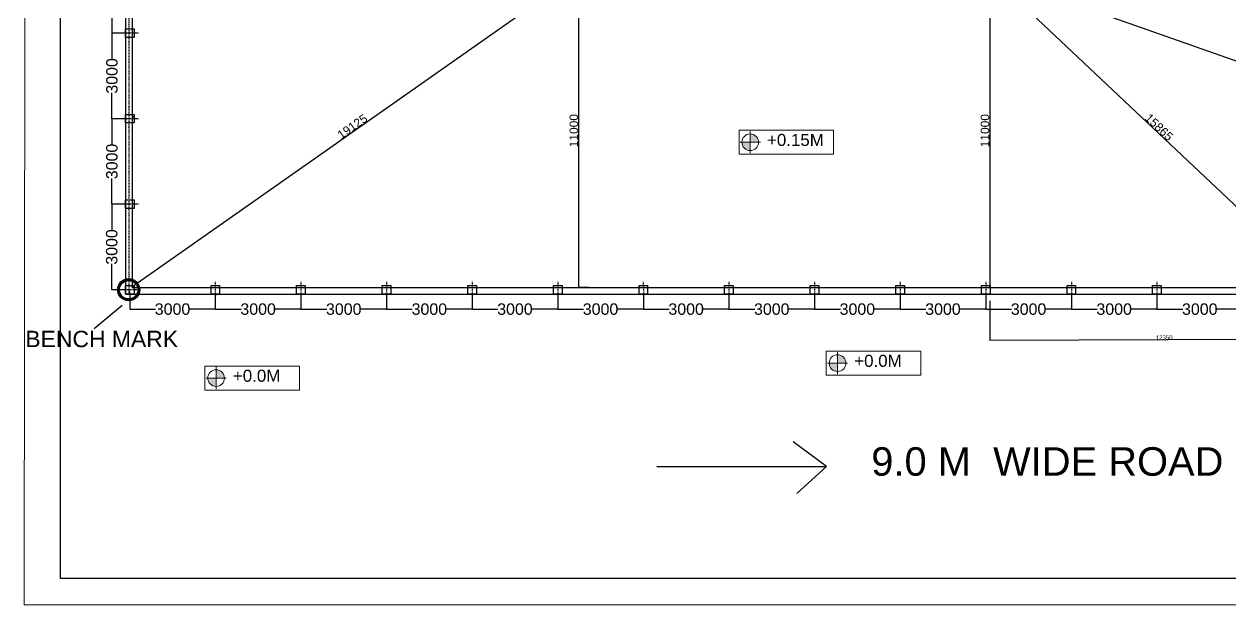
# Model space of a CAD drawing. Header units: millimetres. Extents: x -1932176 to 78768, y -1967 to 1266654.
# Drawn here: x -219328 to -177072, y 455652 to 476025 of the extents above; entities that cross this region are included whole.
import ezdxf

# ---------------------------------------------------------------- set-up
doc = ezdxf.new("R2010")
doc.units = ezdxf.units.MM
doc.linetypes.add('ACAD_ISO03W100', pattern=[30, 12, -18])
doc.layers.add('colins', color=10, linetype='Continuous')
for name, color, linetype, lineweight in [('LEVEL', 252, 'Continuous', 13), ('line', 7, 'Continuous', 25), ('s text', 114, 'Continuous', 25), ('SHEET', 7, 'Continuous', 13)]:
    doc.layers.add(name, color=color, linetype=linetype, lineweight=lineweight)
doc.styles.get("Standard").update_dxf_attribs({"font": 'arial.ttf'})
doc.dimstyles.new('ISO-25', dxfattribs={"dimtxt": 150, "dimasz": 2.5, "dimexe": 1.25, "dimexo": 0.625, "dimtad": 1, "dimtxsty": 'Standard', "dimcen": 2.5, "dimadec": 0, "dimazin": 0, "dimtfac": 1, "dimtmove": 0, "dimatfit": 3, "dimfxl": 1, "dimarcsym": 0})
doc.dimstyles.new('STANDARD$0', dxfattribs={"dimtxt": 0.25, "dimasz": 0.2, "dimexe": 0.18, "dimexo": 0.0625, "dimgap": 0.18, "dimtad": 0, "dimdec": 3, "dimzin": 0, "dimdsep": 46, "dimtxsty": 'Standard', "dimblk": 'ARCHTICK', "dimcen": 0, "dimclrd": 3, "dimclre": 1, "dimclrt": 1, "dimadec": 3, "dimazin": 0, "dimtfac": 0.3, "dimtdec": 3, "dimtix": 1, "dimtofl": 0, "dimtmove": 0, "dimatfit": 3, "dimldrblk": 'ARCHTICK', "dimfxl": 1, "dimtolj": 1, "dimtzin": 0, "dimarcsym": 0})

# ---------------------------------------------------------------- blocks, each defined once
blk = doc.blocks.new('*D88')
at = {"color": 0, "lineweight": -2, "transparency": 16777216}
for p, q in [((-215832.1097067754, 469707.4974445371), (-216256.4632384407, 469707.4974445371)), ((-216256.2832384408, 469707.3174445371), (-216256.2832384408, 468804.0403776885)), ((-216256.2832384408, 466707.6774445371), (-216256.2832384408, 467610.9545113857)), ((-215832.1097067754, 466707.4974445371), (-216256.4632384407, 466707.4974445371))]:
    blk.add_line(p, q, dxfattribs=at)
at = {"color": 0, "transparency": 16777216}
for points in [[(-216256.3132384408, 469707.3174445371), (-216256.2532384408, 469707.3174445371), (-216256.2832384408, 469707.4974445371)], [(-216256.3132384408, 466707.6774445371), (-216256.2532384408, 466707.6774445371), (-216256.2832384408, 466707.4974445371)]]:
    blk.add_solid(points, dxfattribs=at)
at = {"layer": 'Defpoints', "color": 0, "transparency": 16777216}
for p in [(-216256.2832384408, 469707.4974445371), (-215832.0472067754, 469707.4974445371), (-215832.0472067754, 466707.4974445371)]:
    blk.add_point(p, dxfattribs=at)
at = {"color": 0, "transparency": 16777216, "insert": (-216256.2832384408, 468207.4974445371), "char_height": 400, "attachment_point": 5, "rotation": 90}
blk.add_mtext('\\A1;3000', dxfattribs=at)
blk = doc.blocks.new('*D89')
at = {"color": 0, "lineweight": -2, "transparency": 16777216}
for p, q in [((-215661.8296577035, 472707.1148492775), (-216250.7500134548, 472707.1148492775)), ((-216250.5700134548, 472706.9348492775), (-216250.5700134548, 471803.657782429)), ((-216250.5700134548, 469707.2948492775), (-216250.5700134548, 470610.5719161261)), ((-215661.8296577033, 469707.1148492775), (-216250.7500134548, 469707.1148492775))]:
    blk.add_line(p, q, dxfattribs=at)
at = {"color": 0, "transparency": 16777216}
for points in [[(-216250.6000134548, 472706.9348492775), (-216250.5400134548, 472706.9348492775), (-216250.5700134548, 472707.1148492775)], [(-216250.6000134548, 469707.2948492775), (-216250.5400134548, 469707.2948492775), (-216250.5700134548, 469707.1148492775)]]:
    blk.add_solid(points, dxfattribs=at)
at = {"layer": 'Defpoints', "color": 0, "transparency": 16777216}
for p in [(-216250.5700134548, 472707.1148492775), (-215661.7671577035, 472707.1148492775), (-215661.7671577033, 469707.1148492775)]:
    blk.add_point(p, dxfattribs=at)
at = {"color": 0, "transparency": 16777216, "insert": (-216250.5700134549, 471207.1148492775), "char_height": 400, "attachment_point": 5, "rotation": 90}
blk.add_mtext('\\A1;3000', dxfattribs=at)
blk = doc.blocks.new('*D26')
at = {"color": 0, "lineweight": -2, "transparency": 16777216}
for p, q in [((-215661.8296577033, 475707.1148492775), (-216249.8433030499, 475707.1148492775)), ((-216249.6633030499, 475706.9348492775), (-216249.6633030499, 474803.657782429)), ((-216249.6633030499, 472707.2948492775), (-216249.6633030499, 473610.5719161261)), ((-215661.8296577035, 472707.1148492775), (-216249.8433030499, 472707.1148492775))]:
    blk.add_line(p, q, dxfattribs=at)
at = {"color": 0, "transparency": 16777216}
for points in [[(-216249.6933030499, 475706.9348492775), (-216249.6333030499, 475706.9348492775), (-216249.6633030499, 475707.1148492775)], [(-216249.6933030499, 472707.2948492775), (-216249.6333030499, 472707.2948492775), (-216249.6633030499, 472707.1148492775)]]:
    blk.add_solid(points, dxfattribs=at)
at = {"layer": 'Defpoints', "color": 0, "transparency": 16777216}
for p in [(-216249.6633030499, 475707.1148492775), (-215661.7671577033, 475707.1148492775), (-215661.7671577035, 472707.1148492775)]:
    blk.add_point(p, dxfattribs=at)
at = {"color": 0, "transparency": 16777216, "insert": (-216249.66330305, 474207.1148492775), "char_height": 400, "attachment_point": 5, "rotation": 90}
blk.add_mtext('\\A1;3000', dxfattribs=at)
blk = doc.blocks.new('*D27')
at = {"color": 0, "lineweight": -2, "transparency": 16777216}
for p, q in [((-215661.8296577033, 478707.1148492775), (-216242.8008690932, 478707.1148492775)), ((-216242.6208690932, 478706.9348492775), (-216242.6208690932, 477803.657782429)), ((-216242.6208690932, 475707.2948492775), (-216242.6208690932, 476610.5719161261)), ((-215661.8296577033, 475707.1148492775), (-216242.8008690932, 475707.1148492775))]:
    blk.add_line(p, q, dxfattribs=at)
at = {"color": 0, "transparency": 16777216}
for points in [[(-216242.6508690932, 478706.9348492775), (-216242.5908690932, 478706.9348492775), (-216242.6208690932, 478707.1148492775)], [(-216242.6508690932, 475707.2948492775), (-216242.5908690932, 475707.2948492775), (-216242.6208690932, 475707.1148492775)]]:
    blk.add_solid(points, dxfattribs=at)
at = {"layer": 'Defpoints', "color": 0, "transparency": 16777216}
for p in [(-216242.6208690932, 478707.1148492775), (-215661.7671577033, 478707.1148492775), (-215661.7671577033, 475707.1148492775)]:
    blk.add_point(p, dxfattribs=at)
at = {"color": 0, "transparency": 16777216, "insert": (-216242.6208690933, 477207.1148492775), "char_height": 400, "attachment_point": 5, "rotation": 90}
blk.add_mtext('\\A1;3000', dxfattribs=at)
blk = doc.blocks.new('*D90')
at = {"color": 0, "lineweight": -2, "transparency": 16777216}
for p, q in [((-215626.7671577033, 466557.4349445371), (-215626.7671577033, 466025.7028409503)), ((-212626.7671577033, 466557.4349445371), (-212626.7671577033, 466025.7028409503)), ((-215626.5871577033, 466025.8828409503), (-214723.3100908547, 466025.8828409503)), ((-212626.9471577033, 466025.8828409503), (-213530.2242245518, 466025.8828409503))]:
    blk.add_line(p, q, dxfattribs=at)
at = {"color": 0, "transparency": 16777216}
for points in [[(-215626.5871577033, 466025.9128409503), (-215626.5871577033, 466025.8528409502), (-215626.7671577033, 466025.8828409503)], [(-212626.9471577033, 466025.9128409503), (-212626.9471577033, 466025.8528409502), (-212626.7671577033, 466025.8828409503)]]:
    blk.add_solid(points, dxfattribs=at)
at = {"layer": 'Defpoints', "color": 0, "transparency": 16777216}
for p in [(-215626.7671577033, 466557.4974445371), (-212626.7671577033, 466557.4974445371), (-212626.7671577033, 466025.8828409503)]:
    blk.add_point(p, dxfattribs=at)
at = {"color": 0, "transparency": 16777216, "insert": (-214126.7671577033, 466025.8828409503), "char_height": 400, "attachment_point": 5}
blk.add_mtext('\\A1;3000', dxfattribs=at)
blk = doc.blocks.new('*D35')
at = {"color": 0, "lineweight": -2, "transparency": 16777216}
for p, q in [((-212626.7671577033, 466557.4349445371), (-212626.7671577033, 466025.7028409503)), ((-209626.7671577033, 466557.4349445371), (-209626.7671577033, 466025.7028409503)), ((-212626.5871577033, 466025.8828409503), (-211723.3100908547, 466025.8828409503)), ((-209626.9471577033, 466025.8828409503), (-210530.2242245518, 466025.8828409503))]:
    blk.add_line(p, q, dxfattribs=at)
at = {"color": 0, "transparency": 16777216}
for points in [[(-212626.5871577033, 466025.9128409503), (-212626.5871577033, 466025.8528409502), (-212626.7671577033, 466025.8828409503)], [(-209626.9471577033, 466025.9128409503), (-209626.9471577033, 466025.8528409502), (-209626.7671577033, 466025.8828409503)]]:
    blk.add_solid(points, dxfattribs=at)
at = {"layer": 'Defpoints', "color": 0, "transparency": 16777216}
for p in [(-212626.7671577033, 466557.4974445371), (-209626.7671577033, 466557.4974445371), (-209626.7671577033, 466025.8828409503)]:
    blk.add_point(p, dxfattribs=at)
at = {"color": 0, "transparency": 16777216, "insert": (-211126.7671577033, 466025.8828409503), "char_height": 400, "attachment_point": 5}
blk.add_mtext('\\A1;3000', dxfattribs=at)
blk = doc.blocks.new('*D36')
at = {"color": 0, "lineweight": -2, "transparency": 16777216}
for p, q in [((-209626.7671577033, 466557.4349445371), (-209626.7671577033, 466025.7028409503)), ((-206626.7671577033, 466557.4349445371), (-206626.7671577033, 466025.7028409503)), ((-209626.5871577033, 466025.8828409503), (-208723.3100908547, 466025.8828409503)), ((-206626.9471577033, 466025.8828409503), (-207530.2242245518, 466025.8828409503))]:
    blk.add_line(p, q, dxfattribs=at)
at = {"color": 0, "transparency": 16777216}
for points in [[(-209626.5871577033, 466025.9128409503), (-209626.5871577033, 466025.8528409502), (-209626.7671577033, 466025.8828409503)], [(-206626.9471577033, 466025.9128409503), (-206626.9471577033, 466025.8528409502), (-206626.7671577033, 466025.8828409503)]]:
    blk.add_solid(points, dxfattribs=at)
at = {"layer": 'Defpoints', "color": 0, "transparency": 16777216}
for p in [(-209626.7671577033, 466557.4974445371), (-206626.7671577033, 466557.4974445371), (-206626.7671577033, 466025.8828409503)]:
    blk.add_point(p, dxfattribs=at)
at = {"color": 0, "transparency": 16777216, "insert": (-208126.7671577033, 466025.8828409503), "char_height": 400, "attachment_point": 5}
blk.add_mtext('\\A1;3000', dxfattribs=at)
blk = doc.blocks.new('*D37')
at = {"color": 0, "lineweight": -2, "transparency": 16777216}
for p, q in [((-206626.7671577033, 466557.4349445371), (-206626.7671577033, 466025.5228409502)), ((-203626.7671577033, 466557.4349445371), (-203626.7671577033, 466025.5228409502)), ((-206626.5871577033, 466025.7028409502), (-205723.3100908547, 466025.7028409502)), ((-203626.9471577033, 466025.7028409502), (-204530.2242245518, 466025.7028409502))]:
    blk.add_line(p, q, dxfattribs=at)
at = {"color": 0, "transparency": 16777216}
for points in [[(-206626.5871577033, 466025.7328409503), (-206626.5871577033, 466025.6728409502), (-206626.7671577033, 466025.7028409502)], [(-203626.9471577033, 466025.7328409503), (-203626.9471577033, 466025.6728409502), (-203626.7671577033, 466025.7028409502)]]:
    blk.add_solid(points, dxfattribs=at)
at = {"layer": 'Defpoints', "color": 0, "transparency": 16777216}
for p in [(-206626.7671577033, 466557.4974445371), (-203626.7671577033, 466557.4974445371), (-203626.7671577033, 466025.7028409502)]:
    blk.add_point(p, dxfattribs=at)
at = {"color": 0, "transparency": 16777216, "insert": (-205126.7671577033, 466025.7028409502), "char_height": 400, "attachment_point": 5}
blk.add_mtext('\\A1;3000', dxfattribs=at)
blk = doc.blocks.new('*D38')
at = {"color": 0, "lineweight": -2, "transparency": 16777216}
for p, q in [((-203626.7671577033, 466557.4349445371), (-203626.7671577033, 466025.5228409502)), ((-200626.7671577033, 466557.4349445371), (-200626.7671577033, 466025.5228409502)), ((-203626.5871577033, 466025.7028409502), (-202723.3100908547, 466025.7028409502)), ((-200626.9471577033, 466025.7028409502), (-201530.2242245518, 466025.7028409502))]:
    blk.add_line(p, q, dxfattribs=at)
at = {"color": 0, "transparency": 16777216}
for points in [[(-203626.5871577033, 466025.7328409503), (-203626.5871577033, 466025.6728409502), (-203626.7671577033, 466025.7028409502)], [(-200626.9471577033, 466025.7328409503), (-200626.9471577033, 466025.6728409502), (-200626.7671577033, 466025.7028409502)]]:
    blk.add_solid(points, dxfattribs=at)
at = {"layer": 'Defpoints', "color": 0, "transparency": 16777216}
for p in [(-203626.7671577033, 466557.4974445371), (-200626.7671577033, 466557.4974445371), (-200626.7671577033, 466025.7028409502)]:
    blk.add_point(p, dxfattribs=at)
at = {"color": 0, "transparency": 16777216, "insert": (-202126.7671577033, 466025.7028409502), "char_height": 400, "attachment_point": 5}
blk.add_mtext('\\A1;3000', dxfattribs=at)
blk = doc.blocks.new('*D39')
at = {"color": 0, "lineweight": -2, "transparency": 16777216}
for p, q in [((-200626.7671577033, 466557.4349445371), (-200626.7671577033, 466025.5228409502)), ((-197626.7671577033, 466557.4349445371), (-197626.7671577033, 466025.5228409502)), ((-200626.5871577033, 466025.7028409502), (-199723.3100908547, 466025.7028409502)), ((-197626.9471577033, 466025.7028409502), (-198530.2242245518, 466025.7028409502))]:
    blk.add_line(p, q, dxfattribs=at)
at = {"color": 0, "transparency": 16777216}
for points in [[(-200626.5871577033, 466025.7328409503), (-200626.5871577033, 466025.6728409502), (-200626.7671577033, 466025.7028409502)], [(-197626.9471577033, 466025.7328409503), (-197626.9471577033, 466025.6728409502), (-197626.7671577033, 466025.7028409502)]]:
    blk.add_solid(points, dxfattribs=at)
at = {"layer": 'Defpoints', "color": 0, "transparency": 16777216}
for p in [(-200626.7671577033, 466557.4974445371), (-197626.7671577033, 466557.4974445371), (-197626.7671577033, 466025.7028409502)]:
    blk.add_point(p, dxfattribs=at)
at = {"color": 0, "transparency": 16777216, "insert": (-199126.7671577033, 466025.7028409502), "char_height": 400, "attachment_point": 5}
blk.add_mtext('\\A1;3000', dxfattribs=at)
blk = doc.blocks.new('*D40')
at = {"color": 0, "lineweight": -2, "transparency": 16777216}
for p, q in [((-197626.7671577033, 466557.4349445371), (-197626.7671577033, 466025.5228409502)), ((-194626.7671577033, 466557.4349445371), (-194626.7671577033, 466025.5228409502)), ((-197626.5871577033, 466025.7028409502), (-196723.3100908547, 466025.7028409502)), ((-194626.9471577033, 466025.7028409502), (-195530.2242245518, 466025.7028409502))]:
    blk.add_line(p, q, dxfattribs=at)
at = {"color": 0, "transparency": 16777216}
for points in [[(-197626.5871577033, 466025.7328409503), (-197626.5871577033, 466025.6728409502), (-197626.7671577033, 466025.7028409502)], [(-194626.9471577033, 466025.7328409503), (-194626.9471577033, 466025.6728409502), (-194626.7671577033, 466025.7028409502)]]:
    blk.add_solid(points, dxfattribs=at)
at = {"layer": 'Defpoints', "color": 0, "transparency": 16777216}
for p in [(-197626.7671577033, 466557.4974445371), (-194626.7671577033, 466557.4974445371), (-194626.7671577033, 466025.7028409502)]:
    blk.add_point(p, dxfattribs=at)
at = {"color": 0, "transparency": 16777216, "insert": (-196126.7671577033, 466025.7028409502), "char_height": 400, "attachment_point": 5}
blk.add_mtext('\\A1;3000', dxfattribs=at)
blk = doc.blocks.new('*D41')
at = {"color": 0, "lineweight": -2, "transparency": 16777216}
for p, q in [((-194626.7671577033, 466557.4349445371), (-194626.7671577033, 466025.5228409502)), ((-191626.7671577033, 466557.4349445371), (-191626.7671577033, 466025.5228409502)), ((-194626.5871577033, 466025.7028409502), (-193723.3100908547, 466025.7028409502)), ((-191626.9471577033, 466025.7028409502), (-192530.2242245518, 466025.7028409502))]:
    blk.add_line(p, q, dxfattribs=at)
at = {"color": 0, "transparency": 16777216}
for points in [[(-194626.5871577033, 466025.7328409503), (-194626.5871577033, 466025.6728409502), (-194626.7671577033, 466025.7028409502)], [(-191626.9471577033, 466025.7328409503), (-191626.9471577033, 466025.6728409502), (-191626.7671577033, 466025.7028409502)]]:
    blk.add_solid(points, dxfattribs=at)
at = {"layer": 'Defpoints', "color": 0, "transparency": 16777216}
for p in [(-194626.7671577033, 466557.4974445371), (-191626.7671577033, 466557.4974445371), (-191626.7671577033, 466025.7028409502)]:
    blk.add_point(p, dxfattribs=at)
at = {"color": 0, "transparency": 16777216, "insert": (-193126.7671577033, 466025.7028409502), "char_height": 400, "attachment_point": 5}
blk.add_mtext('\\A1;3000', dxfattribs=at)
blk = doc.blocks.new('*D42')
at = {"color": 0, "lineweight": -2, "transparency": 16777216}
for p, q in [((-191626.7671577033, 466557.4349445371), (-191626.7671577033, 466025.3428409503)), ((-188626.7671577033, 466557.4349445371), (-188626.7671577033, 466025.3428409503)), ((-191626.5871577033, 466025.5228409503), (-190723.3100908547, 466025.5228409503)), ((-188626.9471577033, 466025.5228409503), (-189530.2242245518, 466025.5228409503))]:
    blk.add_line(p, q, dxfattribs=at)
at = {"color": 0, "transparency": 16777216}
for points in [[(-191626.5871577033, 466025.5528409503), (-191626.5871577033, 466025.4928409503), (-191626.7671577033, 466025.5228409503)], [(-188626.9471577033, 466025.5528409503), (-188626.9471577033, 466025.4928409503), (-188626.7671577033, 466025.5228409503)]]:
    blk.add_solid(points, dxfattribs=at)
at = {"layer": 'Defpoints', "color": 0, "transparency": 16777216}
for p in [(-191626.7671577033, 466557.4974445371), (-188626.7671577033, 466557.4974445371), (-188626.7671577033, 466025.5228409503)]:
    blk.add_point(p, dxfattribs=at)
at = {"color": 0, "transparency": 16777216, "insert": (-190126.7671577033, 466025.5228409503), "char_height": 400, "attachment_point": 5}
blk.add_mtext('\\A1;3000', dxfattribs=at)
blk = doc.blocks.new('*D43')
at = {"color": 0, "lineweight": -2, "transparency": 16777216}
for p, q in [((-188626.7671577033, 466557.4349445371), (-188626.7671577033, 466025.3428409503)), ((-185626.7671577033, 466557.4349445371), (-185626.7671577033, 466025.3428409503)), ((-188626.5871577033, 466025.5228409503), (-187723.3100908547, 466025.5228409503)), ((-185626.9471577033, 466025.5228409503), (-186530.2242245518, 466025.5228409503))]:
    blk.add_line(p, q, dxfattribs=at)
at = {"color": 0, "transparency": 16777216}
for points in [[(-188626.5871577033, 466025.5528409503), (-188626.5871577033, 466025.4928409503), (-188626.7671577033, 466025.5228409503)], [(-185626.9471577033, 466025.5528409503), (-185626.9471577033, 466025.4928409503), (-185626.7671577033, 466025.5228409503)]]:
    blk.add_solid(points, dxfattribs=at)
at = {"layer": 'Defpoints', "color": 0, "transparency": 16777216}
for p in [(-188626.7671577033, 466557.4974445371), (-185626.7671577033, 466557.4974445371), (-185626.7671577033, 466025.5228409503)]:
    blk.add_point(p, dxfattribs=at)
at = {"color": 0, "transparency": 16777216, "insert": (-187126.7671577033, 466025.5228409503), "char_height": 400, "attachment_point": 5}
blk.add_mtext('\\A1;3000', dxfattribs=at)
blk = doc.blocks.new('*D44')
at = {"color": 0, "lineweight": -2, "transparency": 16777216}
for p, q in [((-185626.7671577033, 466557.4349445371), (-185626.7671577033, 466025.3428409503)), ((-182626.7671577033, 466557.4349445371), (-182626.7671577033, 466025.3428409503)), ((-185626.5871577033, 466025.5228409503), (-184723.3100908547, 466025.5228409503)), ((-182626.9471577033, 466025.5228409503), (-183530.2242245518, 466025.5228409503))]:
    blk.add_line(p, q, dxfattribs=at)
at = {"color": 0, "transparency": 16777216}
for points in [[(-185626.5871577033, 466025.5528409503), (-185626.5871577033, 466025.4928409503), (-185626.7671577033, 466025.5228409503)], [(-182626.9471577033, 466025.5528409503), (-182626.9471577033, 466025.4928409503), (-182626.7671577033, 466025.5228409503)]]:
    blk.add_solid(points, dxfattribs=at)
at = {"layer": 'Defpoints', "color": 0, "transparency": 16777216}
for p in [(-185626.7671577033, 466557.4974445371), (-182626.7671577033, 466557.4974445371), (-182626.7671577033, 466025.5228409503)]:
    blk.add_point(p, dxfattribs=at)
at = {"color": 0, "transparency": 16777216, "insert": (-184126.7671577033, 466025.5228409503), "char_height": 400, "attachment_point": 5}
blk.add_mtext('\\A1;3000', dxfattribs=at)
blk = doc.blocks.new('*D45')
at = {"color": 0, "lineweight": -2, "transparency": 16777216}
for p, q in [((-182626.7671577033, 466557.4349445371), (-182626.7671577033, 466025.1628409504)), ((-179626.7671577033, 466557.4349445371), (-179626.7671577033, 466025.1628409504)), ((-182626.5871577033, 466025.3428409504), (-181723.3100908547, 466025.3428409504)), ((-179626.9471577033, 466025.3428409504), (-180530.2242245518, 466025.3428409504))]:
    blk.add_line(p, q, dxfattribs=at)
at = {"color": 0, "transparency": 16777216}
for points in [[(-182626.5871577033, 466025.3728409504), (-182626.5871577033, 466025.3128409503), (-182626.7671577033, 466025.3428409504)], [(-179626.9471577033, 466025.3728409504), (-179626.9471577033, 466025.3128409503), (-179626.7671577033, 466025.3428409504)]]:
    blk.add_solid(points, dxfattribs=at)
at = {"layer": 'Defpoints', "color": 0, "transparency": 16777216}
for p in [(-182626.7671577033, 466557.4974445371), (-179626.7671577033, 466557.4974445371), (-179626.7671577033, 466025.3428409504)]:
    blk.add_point(p, dxfattribs=at)
at = {"color": 0, "transparency": 16777216, "insert": (-181126.7671577033, 466025.3428409504), "char_height": 400, "attachment_point": 5}
blk.add_mtext('\\A1;3000', dxfattribs=at)
blk = doc.blocks.new('*D46')
at = {"color": 0, "lineweight": -2, "transparency": 16777216}
for p, q in [((-179626.7671577033, 466557.4349445371), (-179626.7671577033, 466025.1628409504)), ((-176626.7671577033, 466557.4349445371), (-176626.7671577033, 466025.1628409504)), ((-179626.5871577033, 466025.3428409504), (-178723.3100908547, 466025.3428409504)), ((-176626.9471577033, 466025.3428409504), (-177530.2242245518, 466025.3428409504))]:
    blk.add_line(p, q, dxfattribs=at)
at = {"color": 0, "transparency": 16777216}
for points in [[(-179626.5871577033, 466025.3728409504), (-179626.5871577033, 466025.3128409503), (-179626.7671577033, 466025.3428409504)], [(-176626.9471577033, 466025.3728409504), (-176626.9471577033, 466025.3128409503), (-176626.7671577033, 466025.3428409504)]]:
    blk.add_solid(points, dxfattribs=at)
at = {"layer": 'Defpoints', "color": 0, "transparency": 16777216}
for p in [(-179626.7671577033, 466557.4974445371), (-176626.7671577033, 466557.4974445371), (-176626.7671577033, 466025.3428409504)]:
    blk.add_point(p, dxfattribs=at)
at = {"color": 0, "transparency": 16777216, "insert": (-178126.7671577033, 466025.3428409504), "char_height": 400, "attachment_point": 5}
blk.add_mtext('\\A1;3000', dxfattribs=at)
blk = doc.blocks.new('*D76')
at = {"color": 0, "lineweight": -2, "ltscale": 30, "transparency": 16777216}
for p, q in [((-199537.0127247359, 477787.4974445371), (-199899.8190519192, 477787.4974445371)), ((-199898.5690519192, 477784.9974445371), (-199898.5690519192, 466789.9974445371)), ((-199537.0127247359, 466787.4974445371), (-199899.8190519192, 466787.4974445371))]:
    blk.add_line(p, q, dxfattribs=at)
at = {"color": 0, "ltscale": 30, "transparency": 16777216}
for points in [[(-199898.9857185858, 477784.9974445371), (-199898.1523852525, 477784.9974445371), (-199898.5690519192, 477787.4974445371)], [(-199898.9857185858, 466789.9974445371), (-199898.1523852525, 466789.9974445371), (-199898.5690519192, 466787.4974445371)]]:
    blk.add_solid(points, dxfattribs=at)
at = {"layer": 'Defpoints', "color": 0, "ltscale": 30, "transparency": 16777216}
for p in [(-199536.3877247359, 477787.4974445371), (-199898.5690519192, 466787.4974445371), (-199536.3877247359, 466787.4974445371)]:
    blk.add_point(p, dxfattribs=at)
at = {"color": 0, "ltscale": 30, "transparency": 16777216, "insert": (-200061.7409482358, 472287.4974445371), "char_height": 300, "attachment_point": 5, "rotation": 90}
blk.add_mtext('11000', dxfattribs=at)
blk = doc.blocks.new('*D99')
at = {"color": 0, "lineweight": -2, "ltscale": 30, "transparency": 16777216}
for p, q in [((-185483.4647825008, 477787.4974445371), (-185490.9611975622, 477787.4974445371)), ((-185489.7111975622, 477784.9974445371), (-185489.7111975622, 466789.9974445371)), ((-185483.4647825008, 466787.4974445371), (-185490.9611975622, 466787.4974445371))]:
    blk.add_line(p, q, dxfattribs=at)
at = {"color": 0, "ltscale": 30, "transparency": 16777216}
for points in [[(-185490.1278642288, 477784.9974445371), (-185489.2945308955, 477784.9974445371), (-185489.7111975622, 477787.4974445371)], [(-185490.1278642288, 466789.9974445371), (-185489.2945308955, 466789.9974445371), (-185489.7111975622, 466787.4974445371)]]:
    blk.add_solid(points, dxfattribs=at)
at = {"layer": 'Defpoints', "color": 0, "ltscale": 30, "transparency": 16777216}
for p in [(-185482.8397825008, 477787.4974445371), (-185489.7111975622, 466787.4974445371), (-185482.8397825008, 466787.4974445371)]:
    blk.add_point(p, dxfattribs=at)
at = {"color": 0, "ltscale": 30, "transparency": 16777216, "insert": (-185652.8830938788, 472287.4974445371), "char_height": 300, "attachment_point": 5, "rotation": 90}
blk.add_mtext('11000', dxfattribs=at)
blk = doc.blocks.new('*D101')
at = {"color": 0, "lineweight": -2, "ltscale": 30, "transparency": 16777216}
for p, q in [((-185482.4105689492, 477684.1919620058), (-185431.5562094528, 477738.0202261419)), ((-185430.5973826841, 477735.3947449998), (-173900.792051642, 466842.5882494116)), ((-173948.9707301635, 466787.9517580052), (-173898.1163706671, 466841.7800221413))]:
    blk.add_line(p, q, dxfattribs=at)
at = {"color": 0, "ltscale": 30, "transparency": 16777216}
for points in [[(-185430.3112403164, 477735.6976206452), (-185430.8835250518, 477735.0918693545), (-185432.4146365559, 477737.111599206)], [(-173900.5059092743, 466842.8911250569), (-173901.0781940097, 466842.2853737663), (-173898.9747977702, 466840.8713952054)]]:
    blk.add_solid(points, dxfattribs=at)
at = {"layer": 'Defpoints', "color": 0, "ltscale": 30, "transparency": 16777216}
for p in [(-185482.8397825008, 477683.7376485378), (-173949.3999437151, 466787.4974445372), (-173898.9747977702, 466840.8713952054)]:
    blk.add_point(p, dxfattribs=at)
at = {"color": 0, "ltscale": 30, "transparency": 16777216, "insert": (-179553.6377745537, 472407.6014013476), "char_height": 300, "attachment_point": 5, "rotation": 316.6272649843701}
blk.add_mtext('15865', dxfattribs=at)
blk = doc.blocks.new('*D79')
at = {"color": 0, "lineweight": -2, "ltscale": 30, "transparency": 16777216}
for p, q in [((-199908.7823588237, 477794.5888120955), (-215552.4730561195, 466799.9638479821)), ((-199899.3450980717, 477785.5087872648), (-199907.4557468846, 477797.0490154942)), ((-215547.1265371891, 466788.0087872648), (-215555.237186002, 466799.5490154942))]:
    blk.add_line(p, q, dxfattribs=at)
at = {"color": 0, "ltscale": 30, "transparency": 16777216}
for points in [[(-199909.0219451476, 477794.9297072474), (-199908.5427724998, 477794.2479169437), (-199906.7369879129, 477796.0263300388)], [(-215552.7126424435, 466800.304743134), (-215552.2334697956, 466799.6229528303), (-215554.5184270304, 466798.5263300388)]]:
    blk.add_solid(points, dxfattribs=at)
at = {"layer": 'Defpoints', "color": 0, "ltscale": 30, "transparency": 16777216}
for p in [(-199898.9857185858, 477784.9974445371), (-215554.5184270304, 466798.5263300388), (-215546.7671577033, 466787.4974445371)]:
    blk.add_point(p, dxfattribs=at)
at = {"color": 0, "ltscale": 30, "transparency": 16777216, "insert": (-207824.45271899, 472430.7751501127), "char_height": 300, "attachment_point": 5, "rotation": 35.10013482878123}
blk.add_mtext('19125', dxfattribs=at)
blk = doc.blocks.new('*D118')
at = {"color": 0, "lineweight": -2, "ltscale": 30, "transparency": 16777216}
for p, q in [((-185482.6305835213, 477783.272675326), (-185482.4222194203, 477783.8619200981)), ((-185480.4819685339, 477781.8499741501), (-153790.2746207673, 466575.8081451029)), ((-153787.709277578, 466575.5639334712), (-153787.500913477, 466576.1531782433))]:
    blk.add_line(p, q, dxfattribs=at)
at = {"color": 0, "ltscale": 30, "transparency": 16777216}
for points in [[(-185480.3430591333, 477782.2428039982), (-185480.6208779346, 477781.457144302), (-185482.8389476223, 477782.6834305539)], [(-153790.1357113667, 466576.200974951), (-153790.4135301679, 466575.4153152549), (-153787.917641679, 466574.9746886991)]]:
    blk.add_solid(points, dxfattribs=at)
at = {"layer": 'Defpoints', "color": 0, "ltscale": 30, "transparency": 16777216}
for p in [(-185482.8389476223, 477782.6834305539), (-153787.917641679, 466574.9746886991), (-153787.917641679, 466574.9746886991)]:
    blk.add_point(p, dxfattribs=at)
at = {"color": 0, "ltscale": 30, "transparency": 16777216, "insert": (-169609.6204552495, 472251.6711285663), "char_height": 150, "attachment_point": 5, "rotation": 340.52578767269176}
blk.add_mtext('33620', dxfattribs=at)
blk = doc.blocks.new('*D119')
at = {"color": 0, "lineweight": -2, "ltscale": 30, "transparency": 16777216}
for p, q in [((-185489.0941425129, 466318.3029673845), (-185484.3198234418, 464931.0215238698)), ((-173139.0066666383, 466360.8057042594), (-173134.2323475673, 464973.5242607446)), ((-173136.7366346031, 464974.7656496613), (-185481.824140087, 464932.2801201484))]:
    blk.add_line(p, q, dxfattribs=at)
at = {"color": 0, "ltscale": 30, "transparency": 16777216}
for points in [[(-185481.8255740339, 464932.6967843477), (-185481.8227061402, 464931.8634559492), (-185484.3241252823, 464932.2715164674)], [(-173136.7380685499, 464975.1823138606), (-173136.7352006562, 464974.348985462), (-173134.2366494078, 464974.7742533423)]]:
    blk.add_solid(points, dxfattribs=at)
at = {"layer": 'Defpoints', "color": 0, "ltscale": 30, "transparency": 16777216}
for p in [(-185489.0962934331, 466318.9279636834), (-173139.0088175586, 466361.4307005582), (-185484.3241252823, 464932.2715164674)]:
    blk.add_point(p, dxfattribs=at)
at = {"color": 0, "ltscale": 30, "transparency": 16777216, "insert": (-179372.685701164, 465030.5672412913), "char_height": 150, "attachment_point": 5, "rotation": 0.19718223302747603}
blk.add_mtext('12350', dxfattribs=at)

msp = doc.modelspace()

# ---------------------------------------------------------------- hatches: boundary and pattern name
at = {"layer": 'LEVEL'}
h = msp.add_hatch(color=7, dxfattribs=at)
h.dxf.hatch_style = 1
h.paths.add_polyline_path([(-193880.8133714359, 471882.498819642), (-194173.0004050675, 471882.498819642, 0.001539431554818933), (-194173.0059446605, 471880.6995905645, 0.414213562373095), (-193880.8133714359, 471588.5070173399)])
h.paths.add_polyline_path([(-193880.8133714359, 472172.8921637892), (-193880.8133714359, 471882.498819642), (-193588.6263378045, 471882.498819642, 0.4124111554311252)])
h = msp.add_hatch(color=7, dxfattribs=at)
h.dxf.hatch_style = 1
h.paths.add_polyline_path([(-190822.3696880169, 464134.8092350668), (-191114.5567216486, 464134.8092350668, 0.001539431554818933), (-191114.5622612418, 464133.0100059892, 0.414213562373095), (-190822.3696880169, 463840.8174327647)])
h.paths.add_polyline_path([(-190822.3696880169, 464425.2025792139), (-190822.3696880169, 464134.8092350668), (-190530.1826543856, 464134.8092350668, 0.4124111554311252)])
h = msp.add_hatch(color=7, dxfattribs=at)
h.dxf.hatch_style = 1
h.paths.add_polyline_path([(-212598.1137247434, 463611.0819856839), (-212890.300758375, 463611.0819856839, 0.001539431554818933), (-212890.306297968, 463609.2827566063, 0.414213562373095), (-212598.1137247434, 463317.0901833818)])
h.paths.add_polyline_path([(-212598.1137247434, 463901.475329831), (-212598.1137247434, 463611.0819856839), (-212305.926691112, 463611.0819856839, 0.4124111554311252)])

# ---------------------------------------------------------------- linework, layer by layer
at = {"transparency": 16777216}
for p, q in [((-215776.7671577033, 501623.624284919), (-215776.7671577033, 466557.4974445371)), ((-215546.7671577033, 501491.3706041552), (-215546.7671577033, 466787.4974445371)), ((-215546.7671577033, 472787.4974445371), (-215476.7671577033, 472787.4974445371)), ((-215776.7671577033, 466557.4974445371), (-173650.4146653946, 466557.4974445371)), ((-215626.7671577033, 466557.4974445371), (-215626.7671577033, 466640.2113109952)), ((-215546.7671577033, 466787.4974445371), (-173371.4607768973, 466787.4974445371))]:
    msp.add_line(p, q, dxfattribs=at)
at = {"linetype": 'ACAD_ISO03W100', "transparency": 16777216}
for p, q in [((-215661.7671577033, 501557.4974445371), (-215661.7671577033, 466557.4974445371)), ((-215316.9130728008, 475707.1148492775), (-215931.9689201327, 475707.1148492775)), ((-215316.9130728008, 472707.1148492775), (-215931.9689201327, 472707.1148492775)), ((-215316.9130728008, 469707.1148492775), (-215931.9689201327, 469707.1148492775)), ((-212627.6999189864, 466981.140142189), (-212626.5736062044, 466469.5899803579)), ((-209627.6999189864, 466981.140142189), (-209626.5736062044, 466469.5899803579)), ((-206627.6999189864, 466981.140142189), (-206626.5736062044, 466469.5899803579)), ((-203627.6999189864, 466981.140142189), (-203626.5736062044, 466469.5899803579)), ((-200627.6999189864, 466981.140142189), (-200626.5736062044, 466469.5899803579)), ((-197627.6999189864, 466981.140142189), (-197626.5736062044, 466469.5899803579)), ((-194627.6999189864, 466981.140142189), (-194626.5736062044, 466469.5899803579)), ((-191627.6999189864, 466981.140142189), (-191626.5736062044, 466469.5899803579)), ((-188627.6999189864, 466981.140142189), (-188626.5736062044, 466469.5899803579)), ((-185627.6999189864, 466981.140142189), (-185626.5736062044, 466469.5899803579)), ((-182627.6999189864, 466981.140142189), (-182626.5736062044, 466469.5899803579)), ((-179627.6999189864, 466981.140142189), (-179626.5736062044, 466469.5899803579)), ((-215316.9130728008, 466707.4974445371), (-215931.9689201327, 466707.4974445371))]:
    msp.add_line(p, q, dxfattribs=at)
at = {"color": 0}
msp.add_line((-216871.518197483, 465351.8243995652), (-215891.9766115394, 466169.8639256844), dxfattribs=at)
at = {"ltscale": 30}
msp.add_line((-191207.4785773336, 460503.7245927287), (-192251.1508861311, 459554.3917929345), dxfattribs=at)
at = {"color": 0}
msp.add_lwpolyline([(-218058.0445859323, 525575.7203193102), (-136752.0139981101, 525575.7203193102), (-136752.0139981101, 456581.4552219532), (-218058.0445859323, 456581.4552219532)], close=True, dxfattribs=at)
at = {"color": 1}
for centre, radius in [((-215661.7671577033, 466707.4974445371), 388.3077085223053), ((-215661.7671577033, 466708.5175366484), 358.5938893244599), ((-215662.267005934, 466707.4974445371), 324.3114000081368)]:
    msp.add_circle(centre, radius, dxfattribs=at)
at = {"layer": 'colins', "transparency": 16777216}
for p, q in [((-215776.7671577033, 475857.1148492775), (-215476.7671577033, 475857.1148492775)), ((-215776.7671577033, 475557.1148492775), (-215776.7671577033, 475857.1148492775)), ((-215476.7671577033, 475857.1148492775), (-215476.7671577033, 475557.1148492775)), ((-215476.7671577033, 475557.1148492775), (-215776.7671577033, 475557.1148492775)), ((-215776.7671577033, 472857.1148492775), (-215476.7671577033, 472857.1148492775)), ((-215776.7671577033, 472557.1148492775), (-215776.7671577033, 472857.1148492775)), ((-215476.7671577033, 472857.1148492775), (-215476.7671577033, 472557.1148492775)), ((-215476.7671577033, 472557.1148492775), (-215776.7671577033, 472557.1148492775)), ((-215776.7671577033, 469857.1148492775), (-215476.7671577033, 469857.1148492775)), ((-215776.7671577033, 469557.1148492775), (-215776.7671577033, 469857.1148492775)), ((-215476.7671577033, 469557.1148492775), (-215776.7671577033, 469557.1148492775)), ((-215476.7671577033, 469857.1148492775), (-215476.7671577033, 469557.1148492775)), ((-215776.7671577033, 466857.4974445371), (-215476.7671577033, 466857.4974445371)), ((-215776.7671577033, 466557.4974445371), (-215776.7671577033, 466857.4974445371)), ((-215476.7671577033, 466557.4974445371), (-215776.7671577033, 466557.4974445371)), ((-215476.7671577033, 466857.4974445371), (-215476.7671577033, 466557.4974445371)), ((-212777.6999189864, 466857.4974445371), (-212477.6999189864, 466857.4974445371)), ((-212777.6999189864, 466557.4974445371), (-212777.6999189864, 466857.4974445371)), ((-212477.6999189864, 466557.4974445371), (-212777.6999189864, 466557.4974445371)), ((-212477.6999189864, 466857.4974445371), (-212477.6999189864, 466557.4974445371)), ((-209777.6999189864, 466857.4974445371), (-209477.6999189864, 466857.4974445371)), ((-209777.6999189864, 466557.4974445371), (-209777.6999189864, 466857.4974445371)), ((-209477.6999189864, 466557.4974445371), (-209777.6999189864, 466557.4974445371)), ((-209477.6999189864, 466857.4974445371), (-209477.6999189864, 466557.4974445371)), ((-206777.6999189864, 466857.4974445371), (-206477.6999189864, 466857.4974445371)), ((-206777.6999189864, 466557.4974445371), (-206777.6999189864, 466857.4974445371)), ((-206477.6999189864, 466557.4974445371), (-206777.6999189864, 466557.4974445371)), ((-206477.6999189864, 466857.4974445371), (-206477.6999189864, 466557.4974445371)), ((-203777.6999189864, 466857.4974445371), (-203477.6999189864, 466857.4974445371)), ((-203777.6999189864, 466557.4974445371), (-203777.6999189864, 466857.4974445371)), ((-203477.6999189864, 466557.4974445371), (-203777.6999189864, 466557.4974445371)), ((-203477.6999189864, 466857.4974445371), (-203477.6999189864, 466557.4974445371)), ((-200777.6999189864, 466857.4974445371), (-200477.6999189864, 466857.4974445371)), ((-200777.6999189864, 466557.4974445371), (-200777.6999189864, 466857.4974445371)), ((-200477.6999189864, 466557.4974445371), (-200777.6999189864, 466557.4974445371)), ((-200477.6999189864, 466857.4974445371), (-200477.6999189864, 466557.4974445371)), ((-197777.6999189864, 466857.4974445371), (-197477.6999189864, 466857.4974445371)), ((-197777.6999189864, 466557.4974445371), (-197777.6999189864, 466857.4974445371)), ((-197477.6999189864, 466557.4974445371), (-197777.6999189864, 466557.4974445371)), ((-197477.6999189864, 466857.4974445371), (-197477.6999189864, 466557.4974445371)), ((-194777.6999189864, 466857.4974445371), (-194477.6999189864, 466857.4974445371)), ((-194777.6999189864, 466557.4974445371), (-194777.6999189864, 466857.4974445371)), ((-194477.6999189864, 466557.4974445371), (-194777.6999189864, 466557.4974445371)), ((-194477.6999189864, 466857.4974445371), (-194477.6999189864, 466557.4974445371)), ((-191777.6999189864, 466857.4974445371), (-191477.6999189864, 466857.4974445371)), ((-191777.6999189864, 466557.4974445371), (-191777.6999189864, 466857.4974445371)), ((-191477.6999189864, 466557.4974445371), (-191777.6999189864, 466557.4974445371)), ((-191477.6999189864, 466857.4974445371), (-191477.6999189864, 466557.4974445371)), ((-188777.6999189864, 466857.4974445371), (-188477.6999189864, 466857.4974445371)), ((-188777.6999189864, 466557.4974445371), (-188777.6999189864, 466857.4974445371)), ((-188477.6999189864, 466557.4974445371), (-188777.6999189864, 466557.4974445371)), ((-188477.6999189864, 466857.4974445371), (-188477.6999189864, 466557.4974445371)), ((-185777.6999189864, 466857.4974445371), (-185477.6999189864, 466857.4974445371)), ((-185777.6999189864, 466557.4974445371), (-185777.6999189864, 466857.4974445371)), ((-185477.6999189864, 466557.4974445371), (-185777.6999189864, 466557.4974445371)), ((-185477.6999189864, 466857.4974445371), (-185477.6999189864, 466557.4974445371)), ((-182777.6999189864, 466857.4974445371), (-182477.6999189864, 466857.4974445371)), ((-182777.6999189864, 466557.4974445371), (-182777.6999189864, 466857.4974445371)), ((-182477.6999189864, 466557.4974445371), (-182777.6999189864, 466557.4974445371)), ((-182477.6999189864, 466857.4974445371), (-182477.6999189864, 466557.4974445371)), ((-179777.6999189864, 466857.4974445371), (-179477.6999189864, 466857.4974445371)), ((-179777.6999189864, 466557.4974445371), (-179777.6999189864, 466857.4974445371)), ((-179477.6999189864, 466557.4974445371), (-179777.6999189864, 466557.4974445371)), ((-179477.6999189864, 466857.4974445371), (-179477.6999189864, 466557.4974445371))]:
    msp.add_line(p, q, dxfattribs=at)
at = {"layer": 'LEVEL'}
for p, q in [((-193880.8133714359, 471495.1929482955), (-193880.8133714359, 472269.8046909885)), ((-194234.8892196018, 471882.498819642), (-193526.73752327, 471882.498819642)), ((-190822.3696880169, 463747.5033637203), (-190822.3696880169, 464522.1151064133)), ((-212598.1137247434, 463223.7761143374), (-212598.1137247434, 463998.3878570304)), ((-191176.4455361828, 464134.8092350668), (-190468.293839851, 464134.8092350668)), ((-212952.1895729093, 463611.0819856839), (-212244.0378765775, 463611.0819856839))]:
    msp.add_line(p, q, dxfattribs=at)
for points in [[(-194273.0802438786, 472300.3477246762), (-190957.181004773, 472300.3477246762), (-190957.181004773, 471457.5369466008), (-194273.0802438786, 471457.5369466008)], [(-191214.6365604597, 464552.658140101), (-187898.7373213541, 464552.658140101), (-187898.7373213541, 463709.8473620255), (-191214.6365604597, 463709.8473620255)], [(-212990.3805971862, 464028.930890718), (-209674.4813580805, 464028.930890718), (-209674.4813580805, 463186.1201126425), (-212990.3805971862, 463186.1201126425)]]:
    msp.add_lwpolyline(points, close=True, dxfattribs=at)
for centre in [(-193880.8133714359, 471880.6995905646), (-190822.3696880169, 464133.0100059893), (-212598.1137247434, 463609.2827566063)]:
    msp.add_circle(centre, 292.1925732246302, dxfattribs=at)
at = {"layer": 'line', "linetype": 'Continuous', "lineweight": 25, "transparency": 33554687}
for p, q in [((-191207.4785773336, 460503.7245927287), (-192373.0300843838, 461376.2914746937)), ((-197153.0294145487, 460503.7245927287), (-191207.4785773336, 460503.7245927287))]:
    msp.add_line(p, q, dxfattribs=at)
at = {"layer": 'SHEET', "linetype": 'ByBlock', "lineweight": 20, "ltscale": 0.7, "transparency": 33554671}
msp.add_lwpolyline([(-219240.9740289446, 526865.9765532487), (-120647.7631330296, 526865.9765532487), (-120734.7583580053, 455651.9224871919), (-219327.9692539204, 455651.9224871919)], close=True, dxfattribs=at)

# ---------------------------------------------------------------- texts
at = {"lineweight": 13, "ltscale": 1000000, "transparency": 33554671}
msp.add_text('BENCH MARK', height=574.9363669959828, dxfattribs=at).set_placement((-219285.9429647872, 464693.2118774428))
at = {"layer": 'LEVEL'}
for s, p in [('+0.15M', (-193293.2155872878, 471750.4637025328)), ('+0.0M', (-190234.7719038691, 464002.7741179576)), ('+0.0M', (-212010.5159405953, 463479.0468685747))]:
    msp.add_text(s, height=423.8257412332975, dxfattribs=at).set_placement(p)
at = {"layer": 's text', "color": 0, "transparency": 33554687, "insert": (-189638.8461412039, 461182.963655195), "char_height": 1000, "attachment_point": 1}
msp.add_mtext_dynamic_manual_height_columns('9.0 M  WIDE ROAD', width=15198.57156393479, gutter_width=12.5, heights=[0], dxfattribs=at)

# ---------------------------------------------------------------- dimensions: what is measured, and where the dimension line sits
at = {"transparency": 16777216}
for p1, p2, distance, picture, middle in [((-215661.7671577033, 475707.1148492775), (-215661.7671577033, 478707.1148492775), 580.8537113899074, '*D27', (-216242.6208690933, 477207.1148492775)), ((-215661.7671577035, 472707.1148492775), (-215661.7671577033, 475707.1148492775), 587.8961453466036, '*D26', (-216249.66330305, 474207.1148492775)), ((-215661.7671577033, 469707.1148492775), (-215661.7671577035, 472707.1148492775), 588.8028557513026, '*D89', (-216250.5700134549, 471207.1148492775)), ((-215832.0472067754, 466707.4974445371), (-215832.0472067754, 469707.4974445371), 424.2360316654085, '*D88', (-216256.2832384408, 468207.4974445371))]:
    dim = msp.add_aligned_dim(p1=p1, p2=p2, distance=distance, dimstyle='STANDARD$0', override={"dimtxt": 400, "dimasz": 0.18, "dimgap": 0.09, "dimdec": 0, "dimcen": 0.09, "dimclrd": 0, "dimclre": 0, "dimclrt": 0, "dimadec": 0, "dimtfac": 1, "dimtdec": 0, "dimtix": 0}, dxfattribs=at)
    dim.commit()
    dim.dimension.update_dxf_attribs({"geometry": picture, "text_midpoint": middle})
at = {"color": 252, "ltscale": 30}
for p1, p2, distance, text, picture, middle in [((-199898.9857185858, 477784.9974445371), (-215546.7671577033, 466787.4974445371), -13.48030012982475, '19125', '*D79', (-207824.45271899, 472430.7751501127)), ((-185482.8397825008, 477683.7376485377), (-173949.3999437151, 466787.4974445371), 73.42665696804202, '15865', '*D101', (-179553.6377745537, 472407.6014013476))]:
    dim = msp.add_aligned_dim(p1=p1, p2=p2, distance=distance, text=text, dimstyle='ISO-25', override={"dimtxt": 300, "dimgap": 10}, dxfattribs=at)
    dim.commit()
    dim.dimension.update_dxf_attribs({"geometry": picture, "text_midpoint": middle})
for base, p1, p2, picture, middle in [((-199898.5690519192, 466787.4974445371), (-199536.3877247359, 477787.4974445371), (-199536.3877247359, 466787.4974445371), '*D76', (-200061.7409482358, 472287.4974445371)), ((-185489.7111975622, 466787.4974445371), (-185482.8397825008, 477787.4974445371), (-185482.8397825008, 466787.4974445371), '*D99', (-185652.8830938788, 472287.4974445371))]:
    dim = msp.add_linear_dim(base=base, p1=p1, p2=p2, angle=90, dimstyle='ISO-25', override={"dimtxt": 300, "dimgap": 10}, dxfattribs=at)
    dim.commit()
    dim.dimension.update_dxf_attribs({"geometry": picture, "text_midpoint": middle})
dim = msp.add_aligned_dim(p1=(-185482.8389476223, 477782.683430554), p2=(-153787.9176416789, 466574.9746886991), distance=-3.014082034279656e-11, text='33620', dimstyle='ISO-25', dxfattribs=at)
dim.commit()
dim.dimension.update_dxf_attribs({"geometry": '*D118', "text_midpoint": (-169609.6204552495, 472251.6711285663)})
at = {"transparency": 16777216}
for base, p1, p2, picture, middle in [((-212626.7671577033, 466025.8828409503), (-215626.7671577033, 466557.4974445371), (-212626.7671577033, 466557.4974445371), '*D90', (-214126.7671577033, 466025.8828409503)), ((-209626.7671577033, 466025.8828409503), (-212626.7671577033, 466557.4974445371), (-209626.7671577033, 466557.4974445371), '*D35', (-211126.7671577033, 466025.8828409503)), ((-206626.7671577033, 466025.8828409503), (-209626.7671577033, 466557.4974445371), (-206626.7671577033, 466557.4974445371), '*D36', (-208126.7671577033, 466025.8828409503)), ((-203626.7671577033, 466025.7028409502), (-206626.7671577033, 466557.4974445371), (-203626.7671577033, 466557.4974445371), '*D37', (-205126.7671577033, 466025.7028409502)), ((-200626.7671577033, 466025.7028409502), (-203626.7671577033, 466557.4974445371), (-200626.7671577033, 466557.4974445371), '*D38', (-202126.7671577033, 466025.7028409502)), ((-197626.7671577033, 466025.7028409502), (-200626.7671577033, 466557.4974445371), (-197626.7671577033, 466557.4974445371), '*D39', (-199126.7671577033, 466025.7028409502)), ((-194626.7671577033, 466025.7028409502), (-197626.7671577033, 466557.4974445371), (-194626.7671577033, 466557.4974445371), '*D40', (-196126.7671577033, 466025.7028409502)), ((-191626.7671577033, 466025.7028409502), (-194626.7671577033, 466557.4974445371), (-191626.7671577033, 466557.4974445371), '*D41', (-193126.7671577033, 466025.7028409502)), ((-188626.7671577033, 466025.5228409503), (-191626.7671577033, 466557.4974445371), (-188626.7671577033, 466557.4974445371), '*D42', (-190126.7671577033, 466025.5228409503)), ((-185626.7671577033, 466025.5228409503), (-188626.7671577033, 466557.4974445371), (-185626.7671577033, 466557.4974445371), '*D43', (-187126.7671577033, 466025.5228409503)), ((-182626.7671577033, 466025.5228409503), (-185626.7671577033, 466557.4974445371), (-182626.7671577033, 466557.4974445371), '*D44', (-184126.7671577033, 466025.5228409503)), ((-179626.7671577033, 466025.3428409504), (-182626.7671577033, 466557.4974445371), (-179626.7671577033, 466557.4974445371), '*D45', (-181126.7671577033, 466025.3428409504)), ((-176626.7671577033, 466025.3428409504), (-179626.7671577033, 466557.4974445371), (-176626.7671577033, 466557.4974445371), '*D46', (-178126.7671577033, 466025.3428409504))]:
    dim = msp.add_linear_dim(base=base, p1=p1, p2=p2, dimstyle='STANDARD$0', override={"dimtxt": 400, "dimasz": 0.18, "dimgap": 0.09, "dimdec": 0, "dimcen": 0.09, "dimclrd": 0, "dimclre": 0, "dimclrt": 0, "dimadec": 0, "dimtfac": 1, "dimtdec": 0, "dimtix": 0}, dxfattribs=at)
    dim.commit()
    dim.dimension.update_dxf_attribs({"geometry": picture, "text_midpoint": middle})
at = {"color": 252, "ltscale": 30}
dim = msp.add_linear_dim(base=(-185484.3241252823, 464932.2715164674), p1=(-173139.0088175586, 466361.4307005582), p2=(-185489.0962934331, 466318.9279636834), angle=180.19718223302723, text='12350', dimstyle='ISO-25', dxfattribs=at)
dim.commit()
dim.dimension.update_dxf_attribs({"geometry": '*D119', "text_midpoint": (-179372.4198057526, 464953.3055910523), "dimtype": 161})

doc.saveas('drawing.dxf')
